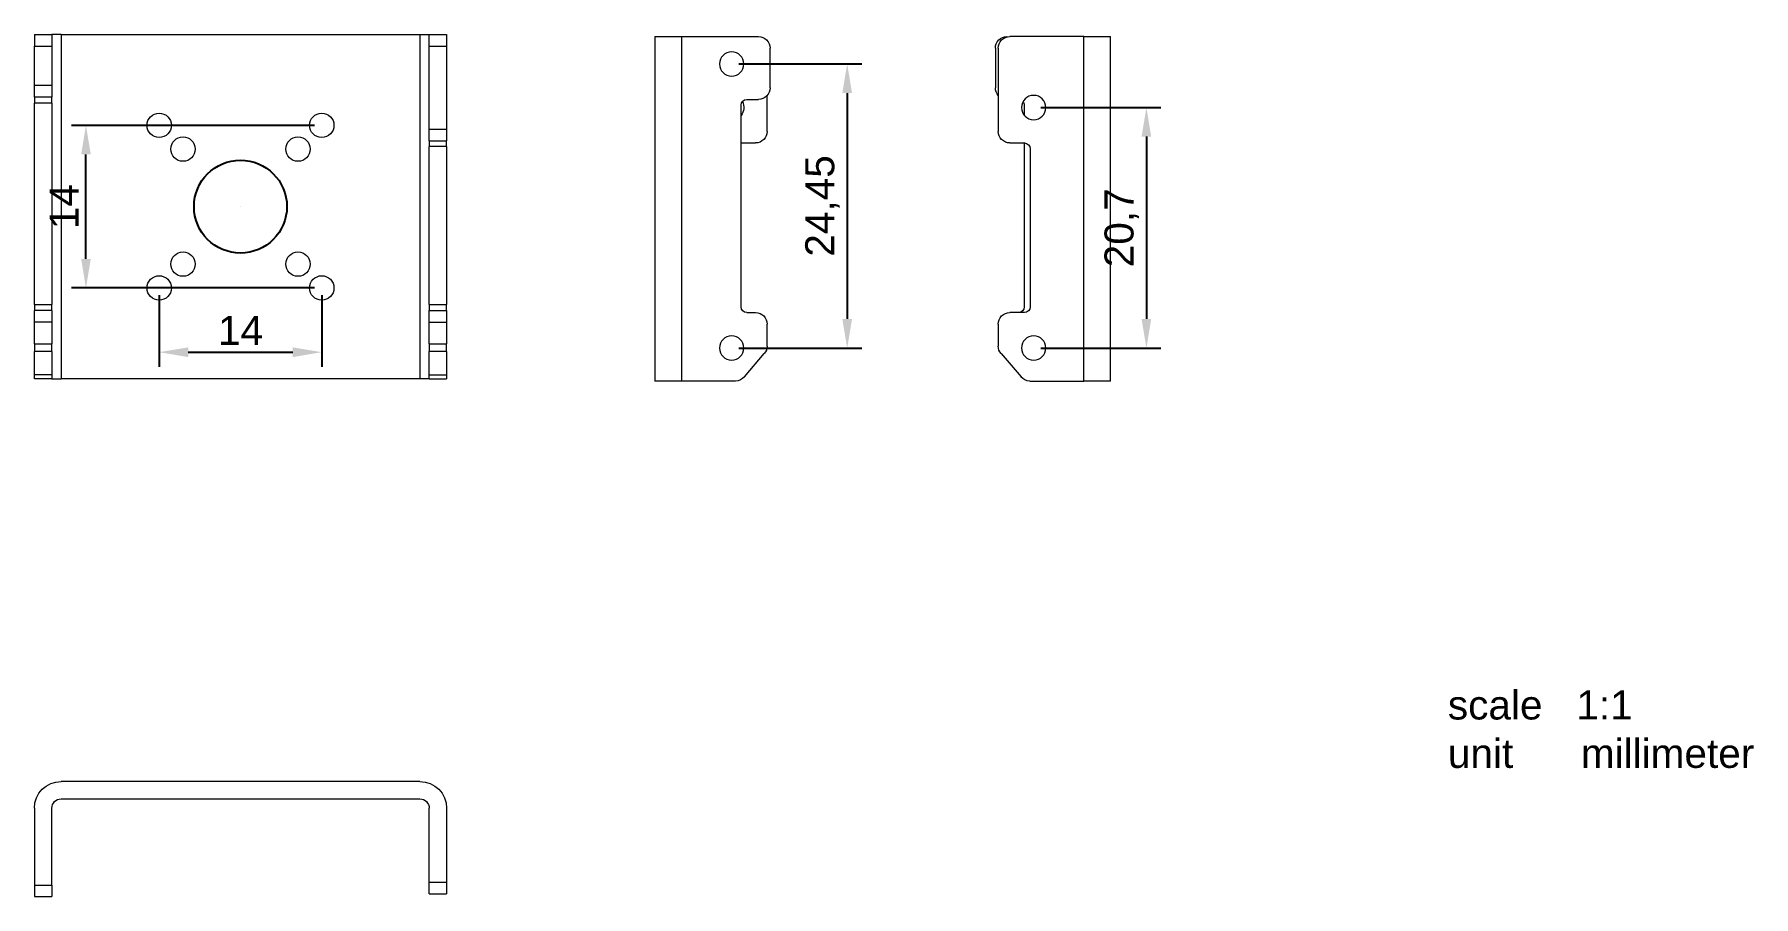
# Model space of a CAD drawing. Header units: millimetres. Extents: x 105 to 253, y 31 to 105.
import ezdxf

# ---------------------------------------------------------------- set-up
doc = ezdxf.new("R2010")
doc.units = ezdxf.units.MM
doc.layers.add('图层1', color=10, linetype='Continuous')
doc.styles.get("Standard").update_dxf_attribs({"font": 'arial.ttf'})
doc.dimstyles.new('ISO-25', dxfattribs={"dimtxt": 2.5, "dimasz": 2.5, "dimexe": 1.25, "dimexo": 0.625, "dimtad": 1, "dimtxsty": 'Standard', "dimcen": 2.5, "dimadec": 0, "dimazin": 0, "dimtfac": 1, "dimtmove": 0, "dimatfit": 3, "dimfxl": 0, "dimarcsym": 0})

# ---------------------------------------------------------------- blocks, each defined once
blk = doc.blocks.new('4')
at = {"color": 7, "linetype": 'Continuous', "lineweight": 15}
for p, q in [((38.48, 63.66), (69.38, 63.66)), ((36.18, 61.36), (36.18, 55)), ((37.68, 55), (37.68, 61.36)), ((69.38, 62.16), (38.48, 62.16)), ((70.18, 54.75), (70.18, 61.36)), ((71.68, 61.36), (71.68, 54.75)), ((37.68, 55), (36.18, 55)), ((36.18, 55), (36.18, 54)), ((37.68, 54), (37.68, 55)), ((37.68, 54), (36.18, 54)), ((71.68, 54.75), (70.18, 54.75)), ((70.18, 54.75), (70.18, 53.75)), ((71.68, 53.75), (70.18, 53.75)), ((71.68, 54.75), (71.68, 53.75))]:
    blk.add_line(p, q, dxfattribs=at)
for centre, radius, start, end in [((38.48, 61.36), 2.3, 90, 180), ((69.38, 61.36), 2.3, 0, 90), ((38.48, 61.36), 0.8, 90, 180), ((69.38, 61.36), 0.8, 360, 90)]:
    blk.add_arc(centre, radius, start, end, dxfattribs=at)
blk = doc.blocks.new('*D23')
at = {"layer": 'Defpoints', "color": 0, "transparency": 16777216}
for p in [(108.98, 97.12), (129.29, 97.12), (129.29, 83.12)]:
    blk.add_point(p, dxfattribs=at)
at = {"layer": '图层1', "color": 0, "lineweight": -2, "transparency": 16777216}
for p, q in [((128.67, 97.12), (107.73, 97.12)), ((108.98, 85.62), (108.98, 94.62)), ((128.67, 83.12), (107.73, 83.12))]:
    blk.add_line(p, q, dxfattribs=at)
at = {"layer": '图层1', "color": 0, "transparency": 16777216}
for points in [[(108.57, 94.62), (109.4, 94.62), (108.98, 97.12)], [(108.57, 85.62), (109.4, 85.62), (108.98, 83.12)]]:
    blk.add_solid(points, dxfattribs=at)
at = {"layer": '图层1', "color": 0, "transparency": 16777216, "insert": (107.1, 90.12), "char_height": 2.5, "attachment_point": 5, "rotation": 90}
blk.add_mtext('14', dxfattribs=at)
blk = doc.blocks.new('*D24')
at = {"layer": 'Defpoints', "color": 0, "transparency": 16777216}
for p in [(115.29, 83.12), (129.29, 83.12), (129.29, 77.59)]:
    blk.add_point(p, dxfattribs=at)
at = {"layer": '图层1', "color": 0, "lineweight": -2, "transparency": 16777216}
for p, q in [((115.29, 82.5), (115.29, 76.34)), ((129.29, 82.5), (129.29, 76.34)), ((117.79, 77.59), (126.79, 77.59))]:
    blk.add_line(p, q, dxfattribs=at)
at = {"layer": '图层1', "color": 0, "transparency": 16777216}
for points in [[(117.79, 78.01), (117.79, 77.17), (115.29, 77.59)], [(126.79, 78.01), (126.79, 77.17), (129.29, 77.59)]]:
    blk.add_solid(points, dxfattribs=at)
at = {"layer": '图层1', "color": 0, "transparency": 16777216, "insert": (122.29, 79.47), "char_height": 2.5, "attachment_point": 5}
blk.add_mtext('14', dxfattribs=at)
blk = doc.blocks.new('1')
at = {"color": 7, "linetype": 'Continuous', "lineweight": 15}
for p, q in [((118.72, 98.32), (118.72, 127.97)), ((121.02, 127.97), (118.72, 127.97)), ((121.02, 98.32), (121.02, 127.97)), ((121.02, 127.97), (127.38, 127.97)), ((128.38, 126.97), (128.38, 119.81)), ((128.63, 126.97), (128.63, 123.56)), ((126.14, 122.06), (126.14, 121.19)), ((127.38, 118.81), (126.13, 118.81)), ((126.14, 118.81), (126.14, 104.71)), ((125.63, 118.31), (125.63, 104.71)), ((126.13, 104.21), (127.38, 104.21)), ((128.38, 103.21), (128.38, 101.33)), ((128.14, 100.68), (126.42, 98.67)), ((118.72, 98.32), (121.02, 98.32)), ((125.66, 98.32), (121.02, 98.32))]:
    blk.add_line(p, q, dxfattribs=at)
for centre in [(125.33, 121.86), (125.33, 101.16)]:
    blk.add_circle(centre, 1.05, dxfattribs=at)
for centre, radius, start, end in [((127.38, 126.97), 1, 0, 90), ((127.63, 126.97), 1, 0, 90), ((127.63, 123.56), 1, 318.5904, 0), ((126.64, 122.06), 0.5, 141.4227, 180), ((126.13, 118.31), 0.5, 90, 180), ((127.38, 119.81), 1, 270, 0), ((126.13, 104.71), 0.5, 180, 270), ((126.64, 104.71), 0.5, 180, 270), ((127.38, 103.21), 1, 0, 90), ((127.38, 101.33), 1, 319.4843, 0), ((125.66, 99.32), 1, 270, 319.4843)]:
    blk.add_arc(centre, radius, start, end, dxfattribs=at)
blk = doc.blocks.new('2')
at = {"color": 7, "linetype": 'Continuous', "lineweight": 15}
for p, q in [((152.15, 122.52), (152.15, 125.93)), ((159.76, 126.93), (153.15, 126.93)), ((159.76, 126.93), (159.76, 97.28)), ((162.06, 126.93), (159.76, 126.93)), ((162.06, 126.93), (162.06, 97.28)), ((152.4, 118.77), (152.4, 121.86)), ((154.14, 121.52), (153.15, 121.52)), ((154.64, 103.67), (154.64, 121.02)), ((154.64, 117.77), (153.4, 117.77)), ((152.4, 100.29), (152.4, 102.17)), ((154.14, 103.17), (153.4, 103.17)), ((154.36, 97.63), (152.64, 99.64)), ((155.12, 97.28), (159.76, 97.28)), ((159.76, 97.28), (162.06, 97.28))]:
    blk.add_line(p, q, dxfattribs=at)
for centre in [(155.45, 124.57), (155.45, 100.12)]:
    blk.add_circle(centre, 1.05, dxfattribs=at)
for centre, radius, start, end in [((153.15, 125.93), 1, 90, 180), ((153.15, 122.52), 1, 180, 270), ((154.14, 121.02), 0.5, 0, 90), ((155.45, 120.82), 1.05, 150.8292, 219.7133), ((153.4, 118.77), 1, 180, 270), ((154.14, 103.67), 0.5, 270, 0), ((153.4, 102.17), 1, 90, 180), ((153.4, 100.29), 1, 180, 220.5157), ((155.12, 98.28), 1, 220.5157, 270)]:
    blk.add_arc(centre, radius, start, end, dxfattribs=at)
blk = doc.blocks.new('*D31')
at = {"layer": 'Defpoints', "color": 0, "transparency": 16777216}
for p in [(190.6, 98.65), (190.6, 77.95), (200.31, 77.95)]:
    blk.add_point(p, dxfattribs=at)
at = {"layer": '图层1', "color": 0, "lineweight": -2, "transparency": 16777216}
for p, q in [((191.22, 98.65), (201.56, 98.65)), ((200.31, 96.15), (200.31, 80.45)), ((191.22, 77.95), (201.56, 77.95))]:
    blk.add_line(p, q, dxfattribs=at)
at = {"layer": '图层1', "color": 0, "transparency": 16777216}
for points in [[(199.89, 96.15), (200.72, 96.15), (200.31, 98.65)], [(199.89, 80.45), (200.72, 80.45), (200.31, 77.95)]]:
    blk.add_solid(points, dxfattribs=at)
at = {"layer": '图层1', "color": 0, "transparency": 16777216, "insert": (198.18, 88.3), "char_height": 2.5, "attachment_point": 5, "rotation": 90}
blk.add_mtext('20,7', dxfattribs=at)
blk = doc.blocks.new('*D32')
at = {"layer": 'Defpoints', "color": 0, "transparency": 16777216}
for p in [(164.59, 102.4), (164.59, 77.95), (174.54, 77.95)]:
    blk.add_point(p, dxfattribs=at)
at = {"layer": '图层1', "color": 0, "lineweight": -2, "transparency": 16777216}
for p, q in [((165.22, 102.4), (175.79, 102.4)), ((174.54, 99.9), (174.54, 80.45)), ((165.22, 77.95), (175.79, 77.95))]:
    blk.add_line(p, q, dxfattribs=at)
at = {"layer": '图层1', "color": 0, "transparency": 16777216}
for points in [[(174.12, 99.9), (174.96, 99.9), (174.54, 102.4)], [(174.12, 80.45), (174.96, 80.45), (174.54, 77.95)]]:
    blk.add_solid(points, dxfattribs=at)
at = {"layer": '图层1', "color": 0, "transparency": 16777216, "insert": (172.41, 90.18), "char_height": 2.5, "attachment_point": 5, "rotation": 90}
blk.add_mtext('24,45', dxfattribs=at)

msp = doc.modelspace()

# ---------------------------------------------------------------- linework, layer by layer
at = {"color": 7, "linetype": 'Continuous', "lineweight": 15}
for p, q in [((104.54, 104.948), (106.04, 104.948)), ((104.54, 104.948), (104.54, 103.948)), ((104.54, 103.948), (106.04, 103.948)), ((104.54, 100.536), (104.54, 103.948)), ((106.04, 104.948), (106.04, 103.948)), ((106.84, 104.948), (106.04, 104.948)), ((106.04, 103.948), (106.04, 100.536)), ((106.84, 104.948), (106.84, 75.298)), ((106.84, 104.948), (137.74, 104.948)), ((137.74, 104.948), (137.74, 75.298)), ((137.74, 104.948), (138.54, 104.948)), ((138.54, 104.948), (140.04, 104.948)), ((138.54, 103.948), (138.54, 104.948)), ((138.54, 103.948), (140.04, 103.948)), ((138.54, 96.784), (138.54, 103.948)), ((140.04, 104.948), (140.04, 103.948)), ((140.04, 103.948), (140.04, 96.784)), ((106.04, 100.536), (104.54, 100.536)), ((104.54, 99.536), (104.54, 100.536)), ((106.04, 99.536), (104.54, 99.536)), ((104.54, 99.536), (104.54, 99.036)), ((106.04, 100.536), (106.04, 99.536)), ((106.04, 99.036), (106.04, 99.536)), ((106.04, 99.036), (104.54, 99.036)), ((104.54, 81.686), (104.54, 99.036)), ((106.04, 99.036), (106.04, 81.686)), ((138.54, 96.784), (140.04, 96.784)), ((138.54, 95.784), (138.54, 96.784)), ((140.04, 96.784), (140.04, 95.784)), ((138.54, 95.784), (140.04, 95.784)), ((138.54, 95.784), (138.54, 95.284)), ((140.04, 95.284), (138.54, 95.284)), ((138.54, 81.686), (138.54, 95.284)), ((140.04, 95.284), (140.04, 95.784)), ((140.04, 95.284), (140.04, 81.686)), ((104.54, 81.686), (106.04, 81.686)), ((104.54, 81.686), (104.54, 81.186)), ((106.04, 81.186), (106.04, 81.686)), ((138.54, 81.686), (140.04, 81.686)), ((138.54, 81.686), (138.54, 81.186)), ((140.04, 81.186), (140.04, 81.686)), ((106.04, 81.186), (104.54, 81.186)), ((104.54, 80.186), (104.54, 81.186)), ((106.04, 80.186), (104.54, 80.186)), ((104.54, 78.306), (104.54, 80.186)), ((106.04, 81.186), (106.04, 80.186)), ((106.04, 80.186), (106.04, 78.306)), ((138.54, 81.186), (140.04, 81.186)), ((138.54, 80.186), (138.54, 81.186)), ((138.54, 80.186), (140.04, 80.186)), ((138.54, 78.306), (138.54, 80.186)), ((140.04, 81.186), (140.04, 80.186)), ((140.04, 80.186), (140.04, 78.306)), ((104.54, 78.306), (106.04, 78.306)), ((104.54, 78.306), (104.54, 77.657)), ((106.04, 77.657), (104.54, 77.657)), ((104.54, 75.648), (104.54, 77.657)), ((106.04, 77.657), (106.04, 78.306)), ((106.04, 77.657), (106.04, 75.648)), ((138.54, 78.306), (140.04, 78.306)), ((138.54, 78.306), (138.54, 77.657)), ((140.04, 77.657), (138.54, 77.657)), ((138.54, 75.648), (138.54, 77.657)), ((140.04, 77.657), (140.04, 78.306)), ((140.04, 77.657), (140.04, 75.648)), ((106.04, 75.648), (104.54, 75.648)), ((104.54, 75.298), (104.54, 75.648)), ((106.04, 75.648), (106.04, 75.298)), ((138.54, 75.648), (140.04, 75.648)), ((138.54, 75.298), (138.54, 75.648)), ((140.04, 75.648), (140.04, 75.298)), ((106.04, 75.298), (104.54, 75.298)), ((106.04, 75.298), (106.84, 75.298)), ((137.74, 75.298), (106.84, 75.298)), ((138.54, 75.298), (137.74, 75.298)), ((138.54, 75.298), (140.04, 75.298))]:
    msp.add_line(p, q, dxfattribs=at)
msp.add_line((122.29, 90.123), (122.29, 90.123))
for centre in [(115.29, 97.123), (129.29, 97.123), (117.341, 95.073), (127.24, 95.073), (117.341, 85.173), (127.24, 85.173), (115.29, 83.123), (129.29, 83.123)]:
    msp.add_circle(centre, 1.05, dxfattribs=at)
msp.add_circle((122.29, 90.123), 4)

# ---------------------------------------------------------------- block references
at = {"xscale": -1}
for name, p in [('2', (320.043, -22.169)), ('1', (315.928, -23.209)), ('4', (176.222, -23.026))]:
    msp.add_blockref(name, p, dxfattribs=at)

# ---------------------------------------------------------------- texts
at = {"insert": (226.269, 48.472), "char_height": 2.5, "attachment_point": 1}
msp.add_mtext_dynamic_manual_height_columns('scale   1:1\\Punit      millimeter', width=44.64983, gutter_width=12.5, heights=[0], dxfattribs=at)

# ---------------------------------------------------------------- dimensions: what is measured, and where the dimension line sits
at = {"layer": '图层1'}
for base, p1, p2, angle, picture, middle in [((174.54, 77.954), (164.591, 102.404), (164.591, 77.954), 90, '*D32', (172.413, 90.179)), ((200.307, 77.954), (190.6, 98.654), (190.6, 77.954), 90, '*D31', (198.179, 88.304)), ((108.983, 97.123), (129.29, 83.123), (129.29, 97.123), 90, '*D23', (107.103, 90.123)), ((129.29, 77.59), (115.29, 83.123), (129.29, 83.123), 180, '*D24', (122.29, 79.47))]:
    dim = msp.add_linear_dim(base=base, p1=p1, p2=p2, angle=angle, dimstyle='ISO-25', dxfattribs=at)
    dim.commit()
    dim.dimension.update_dxf_attribs({"geometry": picture, "text_midpoint": middle})

doc.saveas('drawing.dxf')
